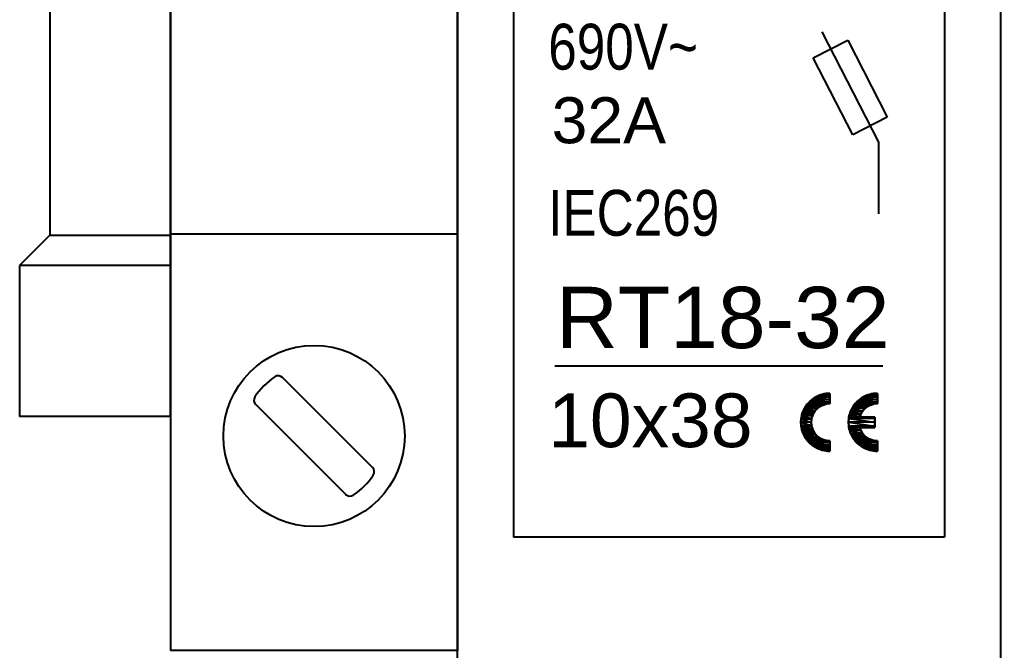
# Model space of a CAD drawing. Header units: millimetres. Extents: x 28713 to 59118, y -54378 to -19615.
# Drawn here: x 37230.35 to 37262.82, y -51739.88 to -51718.99 of the extents above; entities that cross this region are included whole.
import ezdxf

# ---------------------------------------------------------------- set-up
doc = ezdxf.new("R2010")
doc.units = ezdxf.units.MM
doc.header["$LTSCALE"] = 3
doc.layers.add('1', color=3, linetype='Continuous')
doc.layers.add('DUT', color=7, linetype='Continuous')
doc.styles.add('Arial', font='arial.ttf')

msp = doc.modelspace()

# ---------------------------------------------------------------- linework, layer by layer
for p, q in [((37244.845, -51756.582), (37244.845, -51677.1)), ((37262.817, -51677.1), (37262.817, -51756.582)), ((37246.693, -51704.742), (37246.693, -51736.129)), ((37260.97, -51704.742), (37260.97, -51736.129)), ((37256.901, -51719.392), (37258.778, -51723.045)), ((37256.624, -51720.254), (37257.764, -51719.669)), ((37257.764, -51719.669), (37259.072, -51722.216)), ((37257.932, -51722.801), (37256.624, -51720.254)), ((37259.072, -51722.216), (37257.932, -51722.801)), ((37258.778, -51723.045), (37258.778, -51725.418)), ((37248.063, -51730.45), (37258.927, -51730.45)), ((37256.747, -51731.464), (37256.692, -51731.493)), ((37256.803, -51731.438), (37256.747, -51731.464)), ((37256.861, -51731.416), (37256.803, -51731.438)), ((37256.921, -51731.398), (37256.861, -51731.416)), ((37256.982, -51731.384), (37256.921, -51731.398)), ((37257.044, -51731.373), (37256.982, -51731.384)), ((37257.107, -51731.367), (37257.044, -51731.373)), ((37257.171, -51731.365), (37257.107, -51731.367)), ((37257.171, -51731.365), (37257.171, -51731.365)), ((37258.32, -51731.464), (37258.266, -51731.493)), ((37258.377, -51731.438), (37258.32, -51731.464)), ((37258.435, -51731.416), (37258.377, -51731.438)), ((37258.495, -51731.398), (37258.435, -51731.416)), ((37258.555, -51731.384), (37258.495, -51731.398)), ((37258.618, -51731.373), (37258.555, -51731.384)), ((37258.681, -51731.367), (37258.618, -51731.373)), ((37258.744, -51731.365), (37258.681, -51731.367)), ((37258.744, -51731.365), (37258.744, -51731.365)), ((37256.376, -51731.789), (37256.342, -51731.844)), ((37256.413, -51731.738), (37256.376, -51731.789)), ((37256.453, -51731.689), (37256.413, -51731.738)), ((37256.496, -51731.644), (37256.453, -51731.689)), ((37256.541, -51731.601), (37256.496, -51731.644)), ((37256.589, -51731.562), (37256.541, -51731.601)), ((37256.64, -51731.526), (37256.589, -51731.562)), ((37256.692, -51731.493), (37256.64, -51731.526)), ((37256.829, -51731.809), (37256.796, -51731.832)), ((37256.863, -51731.788), (37256.829, -51731.809)), ((37256.898, -51731.769), (37256.863, -51731.788)), ((37256.934, -51731.752), (37256.898, -51731.769)), ((37256.972, -51731.738), (37256.934, -51731.752)), ((37257.01, -51731.727), (37256.972, -51731.738)), ((37257.049, -51731.717), (37257.01, -51731.727)), ((37257.089, -51731.711), (37257.049, -51731.717)), ((37257.13, -51731.707), (37257.089, -51731.711)), ((37257.171, -51731.705), (37257.13, -51731.707)), ((37257.171, -51731.705), (37257.171, -51731.705)), ((37257.949, -51731.789), (37257.916, -51731.844)), ((37257.986, -51731.738), (37257.949, -51731.789)), ((37258.026, -51731.689), (37257.986, -51731.738)), ((37258.069, -51731.644), (37258.026, -51731.689)), ((37258.115, -51731.601), (37258.069, -51731.644)), ((37258.163, -51731.562), (37258.115, -51731.601)), ((37258.213, -51731.526), (37258.163, -51731.562)), ((37258.266, -51731.493), (37258.213, -51731.526)), ((37258.413, -51731.801), (37258.373, -51731.829)), ((37258.456, -51731.777), (37258.413, -51731.801)), ((37258.5, -51731.755), (37258.456, -51731.777)), ((37258.546, -51731.738), (37258.5, -51731.755)), ((37258.594, -51731.724), (37258.546, -51731.738)), ((37258.643, -51731.714), (37258.594, -51731.724)), ((37258.693, -51731.707), (37258.643, -51731.714)), ((37258.744, -51731.705), (37258.693, -51731.707)), ((37258.744, -51731.705), (37258.744, -51731.705)), ((37256.232, -51732.137), (37256.222, -51732.198)), ((37256.246, -51732.076), (37256.232, -51732.137)), ((37256.264, -51732.016), (37256.246, -51732.076)), ((37256.286, -51731.957), (37256.264, -51732.016)), ((37256.312, -51731.9), (37256.286, -51731.957)), ((37256.342, -51731.844), (37256.312, -51731.9)), ((37256.342, -51731.844), (37256.342, -51731.844)), ((37256.586, -51732.125), (37256.575, -51732.164)), ((37256.601, -51732.087), (37256.586, -51732.125)), ((37256.617, -51732.05), (37256.601, -51732.087)), ((37256.637, -51732.014), (37256.617, -51732.05)), ((37256.659, -51731.979), (37256.637, -51732.014)), ((37256.637, -51732.014), (37256.637, -51732.014)), ((37256.682, -51731.946), (37256.659, -51731.979)), ((37256.708, -51731.914), (37256.682, -51731.946)), ((37256.736, -51731.885), (37256.708, -51731.914)), ((37256.765, -51731.857), (37256.736, -51731.885)), ((37256.796, -51731.832), (37256.765, -51731.857)), ((37257.805, -51732.137), (37257.795, -51732.198)), ((37257.819, -51732.076), (37257.805, -51732.137)), ((37257.837, -51732.016), (37257.819, -51732.076)), ((37257.859, -51731.957), (37257.837, -51732.016)), ((37257.886, -51731.9), (37257.859, -51731.957)), ((37257.916, -51731.844), (37257.886, -51731.9)), ((37257.916, -51731.844), (37257.916, -51731.844)), ((37258.168, -51732.103), (37258.152, -51732.152)), ((37258.188, -51732.057), (37258.168, -51732.103)), ((37258.211, -51732.012), (37258.188, -51732.057)), ((37258.238, -51731.971), (37258.211, -51732.012)), ((37258.267, -51731.931), (37258.238, -51731.971)), ((37258.3, -51731.894), (37258.267, -51731.931)), ((37258.335, -51731.86), (37258.3, -51731.894)), ((37258.373, -51731.829), (37258.335, -51731.86)), ((37256.216, -51732.26), (37256.214, -51732.322)), ((37256.214, -51732.322), (37256.216, -51732.384)), ((37256.222, -51732.198), (37256.216, -51732.26)), ((37256.216, -51732.384), (37256.222, -51732.446)), ((37256.222, -51732.446), (37256.232, -51732.507)), ((37256.556, -51732.282), (37256.554, -51732.322)), ((37256.554, -51732.322), (37256.556, -51732.362)), ((37256.559, -51732.242), (37256.556, -51732.282)), ((37256.556, -51732.362), (37256.559, -51732.401)), ((37256.566, -51732.203), (37256.559, -51732.242)), ((37256.559, -51732.401), (37256.566, -51732.441)), ((37256.575, -51732.164), (37256.566, -51732.203)), ((37256.566, -51732.441), (37256.575, -51732.48)), ((37257.789, -51732.26), (37257.788, -51732.322)), ((37257.788, -51732.322), (37257.789, -51732.384)), ((37257.795, -51732.198), (37257.789, -51732.26)), ((37257.789, -51732.384), (37257.795, -51732.446)), ((37257.795, -51732.446), (37257.805, -51732.507)), ((37258.152, -51732.152), (37258.659, -51732.152)), ((37258.659, -51732.152), (37258.659, -51732.492)), ((37256.232, -51732.507), (37256.246, -51732.568)), ((37256.246, -51732.568), (37256.264, -51732.627)), ((37256.264, -51732.627), (37256.286, -51732.686)), ((37256.286, -51732.686), (37256.312, -51732.744)), ((37256.312, -51732.744), (37256.342, -51732.8)), ((37256.575, -51732.48), (37256.586, -51732.519)), ((37256.586, -51732.519), (37256.601, -51732.557)), ((37256.601, -51732.557), (37256.617, -51732.594)), ((37256.617, -51732.594), (37256.637, -51732.63)), ((37256.637, -51732.63), (37256.637, -51732.63)), ((37256.637, -51732.63), (37256.659, -51732.665)), ((37256.659, -51732.665), (37256.682, -51732.698)), ((37256.682, -51732.698), (37256.708, -51732.729)), ((37256.708, -51732.729), (37256.736, -51732.759)), ((37256.736, -51732.759), (37256.765, -51732.786)), ((37256.765, -51732.786), (37256.796, -51732.812)), ((37257.805, -51732.507), (37257.819, -51732.568)), ((37257.819, -51732.568), (37257.837, -51732.627)), ((37257.837, -51732.627), (37257.859, -51732.686)), ((37257.859, -51732.686), (37257.886, -51732.744)), ((37257.886, -51732.744), (37257.916, -51732.8)), ((37258.152, -51732.492), (37258.659, -51732.492)), ((37258.152, -51732.492), (37258.152, -51732.492)), ((37258.152, -51732.492), (37258.168, -51732.541)), ((37258.168, -51732.541), (37258.188, -51732.587)), ((37258.188, -51732.587), (37258.211, -51732.631)), ((37258.211, -51732.631), (37258.238, -51732.673)), ((37258.238, -51732.673), (37258.267, -51732.713)), ((37258.267, -51732.713), (37258.3, -51732.749)), ((37258.3, -51732.749), (37258.335, -51732.783)), ((37258.335, -51732.783), (37258.373, -51732.814)), ((37256.342, -51732.8), (37256.342, -51732.8)), ((37256.342, -51732.8), (37256.376, -51732.855)), ((37256.376, -51732.855), (37256.413, -51732.906)), ((37256.413, -51732.906), (37256.453, -51732.954)), ((37256.453, -51732.954), (37256.496, -51733)), ((37256.496, -51733), (37256.541, -51733.042)), ((37256.541, -51733.042), (37256.589, -51733.082)), ((37256.589, -51733.082), (37256.64, -51733.118)), ((37256.796, -51732.812), (37256.829, -51732.835)), ((37256.829, -51732.835), (37256.863, -51732.856)), ((37256.863, -51732.856), (37256.898, -51732.875)), ((37256.898, -51732.875), (37256.934, -51732.891)), ((37256.934, -51732.891), (37256.972, -51732.905)), ((37256.972, -51732.905), (37257.01, -51732.917)), ((37257.01, -51732.917), (37257.049, -51732.926)), ((37257.049, -51732.926), (37257.089, -51732.933)), ((37257.089, -51732.933), (37257.13, -51732.937)), ((37257.13, -51732.937), (37257.171, -51732.939)), ((37257.916, -51732.8), (37257.916, -51732.8)), ((37257.916, -51732.8), (37257.949, -51732.855)), ((37257.949, -51732.855), (37257.986, -51732.906)), ((37257.986, -51732.906), (37258.026, -51732.954)), ((37258.026, -51732.954), (37258.069, -51733)), ((37258.069, -51733), (37258.115, -51733.042)), ((37258.115, -51733.042), (37258.163, -51733.082)), ((37258.163, -51733.082), (37258.213, -51733.118)), ((37258.373, -51732.814), (37258.413, -51732.842)), ((37258.413, -51732.842), (37258.456, -51732.867)), ((37258.456, -51732.867), (37258.5, -51732.888)), ((37258.5, -51732.888), (37258.546, -51732.906)), ((37258.546, -51732.906), (37258.594, -51732.92)), ((37258.594, -51732.92), (37258.643, -51732.93)), ((37258.643, -51732.93), (37258.693, -51732.936)), ((37258.693, -51732.936), (37258.744, -51732.939)), ((37256.64, -51733.118), (37256.692, -51733.151)), ((37256.692, -51733.151), (37256.747, -51733.18)), ((37256.747, -51733.18), (37256.803, -51733.205)), ((37256.803, -51733.205), (37256.861, -51733.227)), ((37256.861, -51733.227), (37256.921, -51733.246)), ((37256.921, -51733.246), (37256.982, -51733.26)), ((37256.982, -51733.26), (37257.044, -51733.27)), ((37257.044, -51733.27), (37257.107, -51733.277)), ((37257.107, -51733.277), (37257.171, -51733.279)), ((37258.213, -51733.118), (37258.266, -51733.151)), ((37258.266, -51733.151), (37258.32, -51733.18)), ((37258.32, -51733.18), (37258.377, -51733.205)), ((37258.377, -51733.205), (37258.435, -51733.227)), ((37258.435, -51733.227), (37258.495, -51733.246)), ((37258.495, -51733.246), (37258.555, -51733.26)), ((37258.555, -51733.26), (37258.618, -51733.27)), ((37258.618, -51733.27), (37258.681, -51733.277)), ((37258.681, -51733.277), (37258.744, -51733.279)), ((37260.97, -51736.129), (37246.693, -51736.129))]:
    msp.add_line(p, q)
at = {"color": 251}
for p, q in [((37256.693, -51731.493), (37256.805, -51731.438)), ((37256.805, -51731.438), (37256.693, -51731.493)), ((37256.805, -51731.438), (37256.923, -51731.398)), ((37256.923, -51731.398), (37256.805, -51731.438)), ((37257.171, -51731.438), (37256.805, -51731.438)), ((37256.805, -51731.438), (37257.171, -51731.493)), ((37256.805, -51731.438), (37257.171, -51731.493)), ((37257.171, -51731.438), (37256.805, -51731.438)), ((37256.923, -51731.398), (37257.046, -51731.373)), ((37257.046, -51731.373), (37256.923, -51731.398)), ((37257.171, -51731.398), (37256.923, -51731.398)), ((37256.923, -51731.398), (37257.171, -51731.438)), ((37256.923, -51731.398), (37257.171, -51731.438)), ((37257.171, -51731.398), (37256.923, -51731.398)), ((37257.046, -51731.373), (37257.171, -51731.365)), ((37257.171, -51731.365), (37257.046, -51731.373)), ((37257.171, -51731.373), (37257.046, -51731.373)), ((37257.046, -51731.373), (37257.171, -51731.398)), ((37257.046, -51731.373), (37257.171, -51731.398)), ((37257.171, -51731.373), (37257.046, -51731.373)), ((37257.171, -51731.365), (37257.171, -51731.373)), ((37257.171, -51731.373), (37257.171, -51731.365)), ((37257.171, -51731.398), (37257.171, -51731.373)), ((37257.171, -51731.373), (37257.171, -51731.398)), ((37257.171, -51731.438), (37257.171, -51731.398)), ((37257.171, -51731.398), (37257.171, -51731.438)), ((37257.171, -51731.493), (37257.171, -51731.438)), ((37257.171, -51731.438), (37257.171, -51731.493)), ((37258.266, -51731.493), (37258.378, -51731.438)), ((37258.378, -51731.438), (37258.266, -51731.493)), ((37258.378, -51731.438), (37258.497, -51731.398)), ((37258.497, -51731.398), (37258.378, -51731.438)), ((37258.744, -51731.438), (37258.378, -51731.438)), ((37258.378, -51731.438), (37258.744, -51731.493)), ((37258.378, -51731.438), (37258.744, -51731.493)), ((37258.744, -51731.438), (37258.378, -51731.438)), ((37258.497, -51731.398), (37258.62, -51731.373)), ((37258.62, -51731.373), (37258.497, -51731.398)), ((37258.744, -51731.398), (37258.497, -51731.398)), ((37258.497, -51731.398), (37258.744, -51731.438)), ((37258.497, -51731.398), (37258.744, -51731.438)), ((37258.744, -51731.398), (37258.497, -51731.398)), ((37258.62, -51731.373), (37258.744, -51731.365)), ((37258.744, -51731.365), (37258.62, -51731.373)), ((37258.744, -51731.373), (37258.62, -51731.373)), ((37258.62, -51731.373), (37258.744, -51731.398)), ((37258.62, -51731.373), (37258.744, -51731.398)), ((37258.744, -51731.373), (37258.62, -51731.373)), ((37258.744, -51731.365), (37258.744, -51731.373)), ((37258.744, -51731.373), (37258.744, -51731.365)), ((37258.744, -51731.398), (37258.744, -51731.373)), ((37258.744, -51731.373), (37258.744, -51731.398)), ((37258.744, -51731.438), (37258.744, -51731.398)), ((37258.744, -51731.398), (37258.744, -51731.438)), ((37258.744, -51731.493), (37258.744, -51731.438)), ((37258.744, -51731.438), (37258.744, -51731.493)), ((37256.342, -51731.844), (37256.38, -51731.788)), ((37256.38, -51731.788), (37256.342, -51731.844)), ((37256.38, -51731.788), (37256.41, -51731.743)), ((37256.41, -51731.743), (37256.38, -51731.788)), ((37256.863, -51731.788), (37256.38, -51731.788)), ((37256.38, -51731.788), (37256.783, -51731.844)), ((37256.38, -51731.788), (37256.783, -51731.844)), ((37256.863, -51731.788), (37256.38, -51731.788)), ((37256.41, -51731.743), (37256.412, -51731.74)), ((37256.412, -51731.74), (37256.41, -51731.743)), ((37256.96, -51731.743), (37256.41, -51731.743)), ((37256.41, -51731.743), (37256.863, -51731.788)), ((37256.41, -51731.743), (37256.863, -51731.788)), ((37256.96, -51731.743), (37256.41, -51731.743)), ((37256.412, -51731.74), (37256.434, -51731.715)), ((37256.434, -51731.715), (37256.412, -51731.74)), ((37256.971, -51731.74), (37256.412, -51731.74)), ((37256.412, -51731.74), (37256.96, -51731.743)), ((37256.412, -51731.74), (37256.96, -51731.743)), ((37256.971, -51731.74), (37256.412, -51731.74)), ((37256.434, -51731.715), (37256.442, -51731.705)), ((37256.442, -51731.705), (37256.434, -51731.715)), ((37257.064, -51731.715), (37256.434, -51731.715)), ((37256.434, -51731.715), (37256.971, -51731.74)), ((37256.434, -51731.715), (37256.971, -51731.74)), ((37257.064, -51731.715), (37256.434, -51731.715)), ((37256.442, -51731.705), (37256.494, -51731.645)), ((37256.494, -51731.645), (37256.442, -51731.705)), ((37257.171, -51731.705), (37256.442, -51731.705)), ((37256.442, -51731.705), (37257.064, -51731.715)), ((37256.442, -51731.705), (37257.064, -51731.715)), ((37257.171, -51731.705), (37256.442, -51731.705)), ((37256.494, -51731.645), (37256.589, -51731.563)), ((37256.589, -51731.563), (37256.494, -51731.645)), ((37257.171, -51731.645), (37256.494, -51731.645)), ((37256.494, -51731.645), (37257.171, -51731.705)), ((37256.494, -51731.645), (37257.171, -51731.705)), ((37257.171, -51731.645), (37256.494, -51731.645)), ((37256.589, -51731.563), (37256.693, -51731.493)), ((37256.693, -51731.493), (37256.589, -51731.563)), ((37257.171, -51731.563), (37256.589, -51731.563)), ((37256.589, -51731.563), (37257.171, -51731.645)), ((37256.589, -51731.563), (37257.171, -51731.645)), ((37257.171, -51731.563), (37256.589, -51731.563)), ((37257.171, -51731.493), (37256.693, -51731.493)), ((37256.693, -51731.493), (37257.171, -51731.563)), ((37256.693, -51731.493), (37257.171, -51731.563)), ((37257.171, -51731.493), (37256.693, -51731.493)), ((37256.783, -51731.844), (37256.863, -51731.788)), ((37256.863, -51731.788), (37256.783, -51731.844)), ((37256.863, -51731.788), (37256.96, -51731.743)), ((37256.96, -51731.743), (37256.863, -51731.788)), ((37256.96, -51731.743), (37256.971, -51731.74)), ((37256.971, -51731.74), (37256.96, -51731.743)), ((37256.971, -51731.74), (37257.064, -51731.715)), ((37257.064, -51731.715), (37256.971, -51731.74)), ((37257.064, -51731.715), (37257.171, -51731.705)), ((37257.171, -51731.705), (37257.064, -51731.715)), ((37257.171, -51731.563), (37257.171, -51731.493)), ((37257.171, -51731.493), (37257.171, -51731.563)), ((37257.171, -51731.645), (37257.171, -51731.563)), ((37257.171, -51731.563), (37257.171, -51731.645)), ((37257.171, -51731.705), (37257.171, -51731.645)), ((37257.171, -51731.645), (37257.171, -51731.705)), ((37257.916, -51731.844), (37257.947, -51731.797)), ((37257.947, -51731.797), (37257.916, -51731.844)), ((37257.947, -51731.797), (37257.98, -51731.747)), ((37257.98, -51731.747), (37257.947, -51731.797)), ((37258.42, -51731.797), (37257.947, -51731.797)), ((37257.947, -51731.797), (37258.359, -51731.844)), ((37257.947, -51731.797), (37258.359, -51731.844)), ((37258.42, -51731.797), (37257.947, -51731.797)), ((37257.98, -51731.747), (37257.985, -51731.74)), ((37257.985, -51731.74), (37257.98, -51731.747)), ((37258.522, -51731.747), (37257.98, -51731.747)), ((37257.98, -51731.747), (37258.42, -51731.797)), ((37257.98, -51731.747), (37258.42, -51731.797)), ((37258.522, -51731.747), (37257.98, -51731.747)), ((37257.985, -51731.74), (37258.006, -51731.716)), ((37258.006, -51731.716), (37257.985, -51731.74)), ((37258.548, -51731.74), (37257.985, -51731.74)), ((37257.985, -51731.74), (37258.522, -51731.747)), ((37257.985, -51731.74), (37258.522, -51731.747)), ((37258.548, -51731.74), (37257.985, -51731.74)), ((37258.006, -51731.716), (37258.015, -51731.705)), ((37258.015, -51731.705), (37258.006, -51731.716)), ((37258.631, -51731.716), (37258.006, -51731.716)), ((37258.006, -51731.716), (37258.548, -51731.74)), ((37258.006, -51731.716), (37258.548, -51731.74)), ((37258.631, -51731.716), (37258.006, -51731.716)), ((37258.015, -51731.705), (37258.068, -51731.645)), ((37258.068, -51731.645), (37258.015, -51731.705)), ((37258.744, -51731.705), (37258.015, -51731.705)), ((37258.015, -51731.705), (37258.631, -51731.716)), ((37258.015, -51731.705), (37258.631, -51731.716)), ((37258.744, -51731.705), (37258.015, -51731.705)), ((37258.068, -51731.645), (37258.162, -51731.563)), ((37258.162, -51731.563), (37258.068, -51731.645)), ((37258.744, -51731.645), (37258.068, -51731.645)), ((37258.068, -51731.645), (37258.744, -51731.705)), ((37258.068, -51731.645), (37258.744, -51731.705)), ((37258.744, -51731.645), (37258.068, -51731.645)), ((37258.162, -51731.563), (37258.266, -51731.493)), ((37258.266, -51731.493), (37258.162, -51731.563)), ((37258.744, -51731.563), (37258.162, -51731.563)), ((37258.162, -51731.563), (37258.744, -51731.645)), ((37258.162, -51731.563), (37258.744, -51731.645)), ((37258.744, -51731.563), (37258.162, -51731.563)), ((37258.744, -51731.493), (37258.266, -51731.493)), ((37258.266, -51731.493), (37258.744, -51731.563)), ((37258.266, -51731.493), (37258.744, -51731.563)), ((37258.744, -51731.493), (37258.266, -51731.493)), ((37258.359, -51731.844), (37258.42, -51731.797)), ((37258.42, -51731.797), (37258.359, -51731.844)), ((37258.42, -51731.797), (37258.522, -51731.747)), ((37258.522, -51731.747), (37258.42, -51731.797)), ((37258.522, -51731.747), (37258.548, -51731.74)), ((37258.548, -51731.74), (37258.522, -51731.747)), ((37258.548, -51731.74), (37258.631, -51731.716)), ((37258.631, -51731.716), (37258.548, -51731.74)), ((37258.631, -51731.716), (37258.744, -51731.705)), ((37258.744, -51731.705), (37258.631, -51731.716)), ((37258.744, -51731.563), (37258.744, -51731.493)), ((37258.744, -51731.493), (37258.744, -51731.563)), ((37258.744, -51731.645), (37258.744, -51731.563)), ((37258.744, -51731.563), (37258.744, -51731.645)), ((37258.744, -51731.705), (37258.744, -51731.645)), ((37258.744, -51731.645), (37258.744, -51731.705)), ((37256.222, -51732.197), (37256.239, -51732.111)), ((37256.239, -51732.111), (37256.222, -51732.197)), ((37256.239, -51732.111), (37256.247, -51732.074)), ((37256.247, -51732.074), (37256.239, -51732.111)), ((37256.592, -51732.111), (37256.239, -51732.111)), ((37256.239, -51732.111), (37256.568, -51732.197)), ((37256.239, -51732.111), (37256.568, -51732.197)), ((37256.592, -51732.111), (37256.239, -51732.111)), ((37256.247, -51732.074), (37256.267, -51732.014)), ((37256.267, -51732.014), (37256.247, -51732.074)), ((37256.609, -51732.074), (37256.247, -51732.074)), ((37256.247, -51732.074), (37256.592, -51732.111)), ((37256.247, -51732.074), (37256.592, -51732.111)), ((37256.609, -51732.074), (37256.247, -51732.074)), ((37256.267, -51732.014), (37256.287, -51731.956)), ((37256.287, -51731.956), (37256.267, -51732.014)), ((37256.637, -51732.014), (37256.267, -51732.014)), ((37256.267, -51732.014), (37256.609, -51732.074)), ((37256.267, -51732.014), (37256.609, -51732.074)), ((37256.637, -51732.014), (37256.267, -51732.014)), ((37256.287, -51731.956), (37256.302, -51731.926)), ((37256.302, -51731.926), (37256.287, -51731.956)), ((37256.677, -51731.956), (37256.287, -51731.956)), ((37256.287, -51731.956), (37256.637, -51732.014)), ((37256.287, -51731.956), (37256.637, -51732.014)), ((37256.677, -51731.956), (37256.287, -51731.956)), ((37256.302, -51731.926), (37256.339, -51731.85)), ((37256.339, -51731.85), (37256.302, -51731.926)), ((37256.699, -51731.926), (37256.302, -51731.926)), ((37256.302, -51731.926), (37256.677, -51731.956)), ((37256.302, -51731.926), (37256.677, -51731.956)), ((37256.699, -51731.926), (37256.302, -51731.926)), ((37256.339, -51731.85), (37256.342, -51731.844)), ((37256.342, -51731.844), (37256.339, -51731.85)), ((37256.775, -51731.85), (37256.339, -51731.85)), ((37256.339, -51731.85), (37256.699, -51731.926)), ((37256.339, -51731.85), (37256.699, -51731.926)), ((37256.775, -51731.85), (37256.339, -51731.85)), ((37256.783, -51731.844), (37256.342, -51731.844)), ((37256.342, -51731.844), (37256.775, -51731.85)), ((37256.342, -51731.844), (37256.775, -51731.85)), ((37256.783, -51731.844), (37256.342, -51731.844)), ((37256.568, -51732.197), (37256.592, -51732.111)), ((37256.592, -51732.111), (37256.568, -51732.197)), ((37256.592, -51732.111), (37256.609, -51732.074)), ((37256.609, -51732.074), (37256.592, -51732.111)), ((37256.609, -51732.074), (37256.637, -51732.014)), ((37256.637, -51732.014), (37256.609, -51732.074)), ((37256.637, -51732.014), (37256.677, -51731.956)), ((37256.677, -51731.956), (37256.637, -51732.014)), ((37256.677, -51731.956), (37256.699, -51731.926)), ((37256.699, -51731.926), (37256.677, -51731.956)), ((37256.699, -51731.926), (37256.775, -51731.85)), ((37256.775, -51731.85), (37256.699, -51731.926)), ((37256.775, -51731.85), (37256.783, -51731.844)), ((37256.783, -51731.844), (37256.775, -51731.85)), ((37257.805, -51732.152), (37257.82, -51732.074)), ((37257.82, -51732.074), (37257.805, -51732.152)), ((37257.82, -51732.074), (37257.83, -51732.046)), ((37257.83, -51732.046), (37257.82, -51732.074)), ((37258.182, -51732.074), (37257.82, -51732.074)), ((37257.82, -51732.074), (37258.152, -51732.152)), ((37257.82, -51732.074), (37258.152, -51732.152)), ((37258.182, -51732.074), (37257.82, -51732.074)), ((37257.83, -51732.046), (37257.86, -51731.956)), ((37257.86, -51731.956), (37257.83, -51732.046)), ((37258.193, -51732.046), (37257.83, -51732.046)), ((37257.83, -51732.046), (37258.182, -51732.074)), ((37257.83, -51732.046), (37258.182, -51732.074)), ((37258.193, -51732.046), (37257.83, -51732.046)), ((37257.86, -51731.956), (37257.864, -51731.95)), ((37257.864, -51731.95), (37257.86, -51731.956)), ((37258.249, -51731.956), (37257.86, -51731.956)), ((37257.86, -51731.956), (37258.193, -51732.046)), ((37257.86, -51731.956), (37258.193, -51732.046)), ((37258.249, -51731.956), (37257.86, -51731.956)), ((37257.864, -51731.95), (37257.905, -51731.866)), ((37257.905, -51731.866), (37257.864, -51731.95)), ((37258.253, -51731.95), (37257.864, -51731.95)), ((37257.864, -51731.95), (37258.249, -51731.956)), ((37257.864, -51731.95), (37258.249, -51731.956)), ((37258.253, -51731.95), (37257.864, -51731.95)), ((37257.905, -51731.866), (37257.916, -51731.844)), ((37257.916, -51731.844), (37257.905, -51731.866)), ((37258.33, -51731.866), (37257.905, -51731.866)), ((37257.905, -51731.866), (37258.253, -51731.95)), ((37257.905, -51731.866), (37258.253, -51731.95)), ((37258.33, -51731.866), (37257.905, -51731.866)), ((37258.359, -51731.844), (37257.916, -51731.844)), ((37257.916, -51731.844), (37258.33, -51731.866)), ((37257.916, -51731.844), (37258.33, -51731.866)), ((37258.359, -51731.844), (37257.916, -51731.844)), ((37258.152, -51732.152), (37258.182, -51732.074)), ((37258.182, -51732.074), (37258.152, -51732.152)), ((37258.182, -51732.074), (37258.193, -51732.046)), ((37258.193, -51732.046), (37258.182, -51732.074)), ((37258.193, -51732.046), (37258.249, -51731.956)), ((37258.249, -51731.956), (37258.193, -51732.046)), ((37258.249, -51731.956), (37258.253, -51731.95)), ((37258.253, -51731.95), (37258.249, -51731.956)), ((37258.253, -51731.95), (37258.33, -51731.866)), ((37258.33, -51731.866), (37258.253, -51731.95)), ((37258.33, -51731.866), (37258.359, -51731.844)), ((37258.359, -51731.844), (37258.33, -51731.866)), ((37256.214, -51732.322), (37256.221, -51732.215)), ((37256.221, -51732.215), (37256.214, -51732.322)), ((37256.554, -51732.322), (37256.214, -51732.322)), ((37256.214, -51732.322), (37256.564, -51732.429)), ((37256.221, -51732.429), (37256.214, -51732.322)), ((37256.214, -51732.322), (37256.564, -51732.429)), ((37256.554, -51732.322), (37256.214, -51732.322)), ((37256.214, -51732.322), (37256.221, -51732.429)), ((37256.221, -51732.215), (37256.222, -51732.197)), ((37256.222, -51732.197), (37256.221, -51732.215)), ((37256.564, -51732.215), (37256.221, -51732.215)), ((37256.221, -51732.215), (37256.554, -51732.322)), ((37256.221, -51732.215), (37256.554, -51732.322)), ((37256.564, -51732.215), (37256.221, -51732.215)), ((37256.564, -51732.429), (37256.221, -51732.429)), ((37256.221, -51732.429), (37256.568, -51732.447)), ((37256.222, -51732.447), (37256.221, -51732.429)), ((37256.221, -51732.429), (37256.568, -51732.447)), ((37256.564, -51732.429), (37256.221, -51732.429)), ((37256.221, -51732.429), (37256.222, -51732.447)), ((37256.568, -51732.197), (37256.222, -51732.197)), ((37256.222, -51732.197), (37256.564, -51732.215)), ((37256.222, -51732.197), (37256.564, -51732.215)), ((37256.568, -51732.197), (37256.222, -51732.197)), ((37256.568, -51732.447), (37256.222, -51732.447)), ((37256.222, -51732.447), (37256.592, -51732.533)), ((37256.239, -51732.533), (37256.222, -51732.447)), ((37256.222, -51732.447), (37256.592, -51732.533)), ((37256.568, -51732.447), (37256.222, -51732.447)), ((37256.222, -51732.447), (37256.239, -51732.533)), ((37256.554, -51732.322), (37256.564, -51732.215)), ((37256.564, -51732.215), (37256.554, -51732.322)), ((37256.564, -51732.429), (37256.554, -51732.322)), ((37256.554, -51732.322), (37256.564, -51732.429)), ((37256.564, -51732.215), (37256.568, -51732.197)), ((37256.568, -51732.197), (37256.564, -51732.215)), ((37256.568, -51732.447), (37256.564, -51732.429)), ((37256.564, -51732.429), (37256.568, -51732.447)), ((37256.592, -51732.533), (37256.568, -51732.447)), ((37256.568, -51732.447), (37256.592, -51732.533)), ((37257.788, -51732.322), (37257.796, -51732.197)), ((37257.796, -51732.197), (37257.788, -51732.322)), ((37258.659, -51732.322), (37257.788, -51732.322)), ((37257.788, -51732.322), (37258.659, -51732.447)), ((37257.796, -51732.447), (37257.788, -51732.322)), ((37257.788, -51732.322), (37258.659, -51732.447)), ((37258.659, -51732.322), (37257.788, -51732.322)), ((37257.788, -51732.322), (37257.796, -51732.447)), ((37257.796, -51732.197), (37257.805, -51732.152)), ((37257.805, -51732.152), (37257.796, -51732.197)), ((37258.659, -51732.197), (37257.796, -51732.197)), ((37257.796, -51732.197), (37258.659, -51732.322)), ((37257.796, -51732.197), (37258.659, -51732.322)), ((37258.659, -51732.197), (37257.796, -51732.197)), ((37258.659, -51732.447), (37257.796, -51732.447)), ((37257.796, -51732.447), (37258.659, -51732.492)), ((37257.805, -51732.492), (37257.796, -51732.447)), ((37257.796, -51732.447), (37258.659, -51732.492)), ((37258.659, -51732.447), (37257.796, -51732.447)), ((37257.796, -51732.447), (37257.805, -51732.492)), ((37258.152, -51732.152), (37257.805, -51732.152)), ((37257.805, -51732.152), (37258.659, -51732.197)), ((37257.805, -51732.152), (37258.659, -51732.197)), ((37258.659, -51732.152), (37257.805, -51732.152)), ((37258.152, -51732.152), (37258.659, -51732.152)), ((37258.152, -51732.152), (37258.152, -51732.152)), ((37258.152, -51732.152), (37258.659, -51732.152)), ((37258.659, -51732.197), (37258.659, -51732.152)), ((37258.659, -51732.152), (37258.659, -51732.197)), ((37258.659, -51732.322), (37258.659, -51732.197)), ((37258.659, -51732.197), (37258.659, -51732.322)), ((37258.659, -51732.447), (37258.659, -51732.322)), ((37258.659, -51732.322), (37258.659, -51732.447)), ((37258.659, -51732.492), (37258.659, -51732.447)), ((37258.659, -51732.447), (37258.659, -51732.492)), ((37256.592, -51732.533), (37256.239, -51732.533)), ((37256.239, -51732.533), (37256.609, -51732.57)), ((37256.247, -51732.57), (37256.239, -51732.533)), ((37256.239, -51732.533), (37256.609, -51732.57)), ((37256.592, -51732.533), (37256.239, -51732.533)), ((37256.239, -51732.533), (37256.247, -51732.57)), ((37256.609, -51732.57), (37256.247, -51732.57)), ((37256.247, -51732.57), (37256.637, -51732.63)), ((37256.267, -51732.63), (37256.247, -51732.57)), ((37256.247, -51732.57), (37256.637, -51732.63)), ((37256.609, -51732.57), (37256.247, -51732.57)), ((37256.247, -51732.57), (37256.267, -51732.63)), ((37256.637, -51732.63), (37256.267, -51732.63)), ((37256.267, -51732.63), (37256.677, -51732.688)), ((37256.287, -51732.688), (37256.267, -51732.63)), ((37256.267, -51732.63), (37256.677, -51732.688)), ((37256.637, -51732.63), (37256.267, -51732.63)), ((37256.267, -51732.63), (37256.287, -51732.688)), ((37256.677, -51732.688), (37256.287, -51732.688)), ((37256.287, -51732.688), (37256.699, -51732.718)), ((37256.302, -51732.718), (37256.287, -51732.688)), ((37256.287, -51732.688), (37256.699, -51732.718)), ((37256.677, -51732.688), (37256.287, -51732.688)), ((37256.287, -51732.688), (37256.302, -51732.718)), ((37256.699, -51732.718), (37256.302, -51732.718)), ((37256.302, -51732.718), (37256.775, -51732.794)), ((37256.339, -51732.794), (37256.302, -51732.718)), ((37256.302, -51732.718), (37256.775, -51732.794)), ((37256.699, -51732.718), (37256.302, -51732.718)), ((37256.302, -51732.718), (37256.339, -51732.794)), ((37256.609, -51732.57), (37256.592, -51732.533)), ((37256.592, -51732.533), (37256.609, -51732.57)), ((37256.637, -51732.63), (37256.609, -51732.57)), ((37256.609, -51732.57), (37256.637, -51732.63)), ((37256.677, -51732.688), (37256.637, -51732.63)), ((37256.637, -51732.63), (37256.677, -51732.688)), ((37256.699, -51732.718), (37256.677, -51732.688)), ((37256.677, -51732.688), (37256.699, -51732.718)), ((37256.775, -51732.794), (37256.699, -51732.718)), ((37256.699, -51732.718), (37256.775, -51732.794)), ((37258.659, -51732.492), (37257.805, -51732.492)), ((37257.805, -51732.492), (37258.182, -51732.57)), ((37257.82, -51732.57), (37257.805, -51732.492)), ((37257.805, -51732.492), (37258.182, -51732.57)), ((37258.152, -51732.492), (37257.805, -51732.492)), ((37257.805, -51732.492), (37257.82, -51732.57)), ((37258.182, -51732.57), (37257.82, -51732.57)), ((37257.82, -51732.57), (37258.193, -51732.598)), ((37257.83, -51732.598), (37257.82, -51732.57)), ((37257.82, -51732.57), (37258.193, -51732.598)), ((37258.182, -51732.57), (37257.82, -51732.57)), ((37257.82, -51732.57), (37257.83, -51732.598)), ((37258.193, -51732.598), (37257.83, -51732.598)), ((37257.83, -51732.598), (37258.249, -51732.688)), ((37257.86, -51732.688), (37257.83, -51732.598)), ((37257.83, -51732.598), (37258.249, -51732.688)), ((37258.193, -51732.598), (37257.83, -51732.598)), ((37257.83, -51732.598), (37257.86, -51732.688)), ((37258.249, -51732.688), (37257.86, -51732.688)), ((37257.86, -51732.688), (37258.253, -51732.694)), ((37257.864, -51732.694), (37257.86, -51732.688)), ((37257.86, -51732.688), (37258.253, -51732.694)), ((37258.249, -51732.688), (37257.86, -51732.688)), ((37257.86, -51732.688), (37257.864, -51732.694)), ((37258.253, -51732.694), (37257.864, -51732.694)), ((37257.864, -51732.694), (37258.33, -51732.778)), ((37257.905, -51732.778), (37257.864, -51732.694)), ((37257.864, -51732.694), (37258.33, -51732.778)), ((37258.253, -51732.694), (37257.864, -51732.694)), ((37257.864, -51732.694), (37257.905, -51732.778)), ((37258.33, -51732.778), (37257.905, -51732.778)), ((37257.905, -51732.778), (37258.359, -51732.8)), ((37257.916, -51732.8), (37257.905, -51732.778)), ((37257.905, -51732.778), (37258.359, -51732.8)), ((37258.33, -51732.778), (37257.905, -51732.778)), ((37257.905, -51732.778), (37257.916, -51732.8)), ((37258.152, -51732.492), (37258.659, -51732.492)), ((37258.152, -51732.492), (37258.152, -51732.492)), ((37258.182, -51732.57), (37258.152, -51732.492)), ((37258.152, -51732.492), (37258.659, -51732.492)), ((37258.152, -51732.492), (37258.182, -51732.57)), ((37258.193, -51732.598), (37258.182, -51732.57)), ((37258.182, -51732.57), (37258.193, -51732.598)), ((37258.249, -51732.688), (37258.193, -51732.598)), ((37258.193, -51732.598), (37258.249, -51732.688)), ((37258.253, -51732.694), (37258.249, -51732.688)), ((37258.249, -51732.688), (37258.253, -51732.694)), ((37258.33, -51732.778), (37258.253, -51732.694)), ((37258.253, -51732.694), (37258.33, -51732.778)), ((37258.359, -51732.8), (37258.33, -51732.778)), ((37258.33, -51732.778), (37258.359, -51732.8)), ((37256.775, -51732.794), (37256.339, -51732.794)), ((37256.339, -51732.794), (37256.783, -51732.8)), ((37256.342, -51732.8), (37256.339, -51732.794)), ((37256.339, -51732.794), (37256.783, -51732.8)), ((37256.775, -51732.794), (37256.339, -51732.794)), ((37256.339, -51732.794), (37256.342, -51732.8)), ((37256.783, -51732.8), (37256.342, -51732.8)), ((37256.342, -51732.8), (37256.863, -51732.856)), ((37256.38, -51732.856), (37256.342, -51732.8)), ((37256.342, -51732.8), (37256.863, -51732.856)), ((37256.783, -51732.8), (37256.342, -51732.8)), ((37256.342, -51732.8), (37256.38, -51732.856)), ((37256.863, -51732.856), (37256.38, -51732.856)), ((37256.38, -51732.856), (37256.96, -51732.901)), ((37256.41, -51732.901), (37256.38, -51732.856)), ((37256.38, -51732.856), (37256.96, -51732.901)), ((37256.863, -51732.856), (37256.38, -51732.856)), ((37256.38, -51732.856), (37256.41, -51732.901)), ((37256.96, -51732.901), (37256.41, -51732.901)), ((37256.41, -51732.901), (37256.971, -51732.904)), ((37256.412, -51732.904), (37256.41, -51732.901)), ((37256.41, -51732.901), (37256.971, -51732.904)), ((37256.96, -51732.901), (37256.41, -51732.901)), ((37256.41, -51732.901), (37256.412, -51732.904)), ((37256.971, -51732.904), (37256.412, -51732.904)), ((37256.412, -51732.904), (37257.064, -51732.929)), ((37256.434, -51732.929), (37256.412, -51732.904)), ((37256.412, -51732.904), (37257.064, -51732.929)), ((37256.971, -51732.904), (37256.412, -51732.904)), ((37256.412, -51732.904), (37256.434, -51732.929)), ((37257.064, -51732.929), (37256.434, -51732.929)), ((37256.434, -51732.929), (37257.171, -51732.939)), ((37256.442, -51732.939), (37256.434, -51732.929)), ((37256.434, -51732.929), (37257.171, -51732.939)), ((37257.064, -51732.929), (37256.434, -51732.929)), ((37256.434, -51732.929), (37256.442, -51732.939)), ((37257.171, -51732.939), (37256.442, -51732.939)), ((37256.442, -51732.939), (37257.171, -51732.999)), ((37256.494, -51732.999), (37256.442, -51732.939)), ((37256.442, -51732.939), (37257.171, -51732.999)), ((37257.171, -51732.939), (37256.442, -51732.939)), ((37256.442, -51732.939), (37256.494, -51732.999)), ((37257.171, -51732.999), (37256.494, -51732.999)), ((37256.494, -51732.999), (37257.171, -51733.081)), ((37256.589, -51733.081), (37256.494, -51732.999)), ((37256.494, -51732.999), (37257.171, -51733.081)), ((37257.171, -51732.999), (37256.494, -51732.999)), ((37256.494, -51732.999), (37256.589, -51733.081)), ((37257.171, -51733.081), (37256.589, -51733.081)), ((37256.589, -51733.081), (37257.171, -51733.151)), ((37256.693, -51733.151), (37256.589, -51733.081)), ((37256.589, -51733.081), (37257.171, -51733.151)), ((37257.171, -51733.081), (37256.589, -51733.081)), ((37256.589, -51733.081), (37256.693, -51733.151)), ((37256.783, -51732.8), (37256.775, -51732.794)), ((37256.775, -51732.794), (37256.783, -51732.8)), ((37256.863, -51732.856), (37256.783, -51732.8)), ((37256.783, -51732.8), (37256.863, -51732.856)), ((37256.96, -51732.901), (37256.863, -51732.856)), ((37256.863, -51732.856), (37256.96, -51732.901)), ((37256.971, -51732.904), (37256.96, -51732.901)), ((37256.96, -51732.901), (37256.971, -51732.904)), ((37257.064, -51732.929), (37256.971, -51732.904)), ((37256.971, -51732.904), (37257.064, -51732.929)), ((37257.171, -51732.939), (37257.064, -51732.929)), ((37257.064, -51732.929), (37257.171, -51732.939)), ((37257.171, -51732.999), (37257.171, -51732.939)), ((37257.171, -51732.939), (37257.171, -51732.999)), ((37257.171, -51733.081), (37257.171, -51732.999)), ((37257.171, -51732.999), (37257.171, -51733.081)), ((37257.171, -51733.151), (37257.171, -51733.081)), ((37257.171, -51733.081), (37257.171, -51733.151)), ((37258.359, -51732.8), (37257.916, -51732.8)), ((37257.916, -51732.8), (37258.42, -51732.847)), ((37257.947, -51732.847), (37257.916, -51732.8)), ((37257.916, -51732.8), (37258.42, -51732.847)), ((37258.359, -51732.8), (37257.916, -51732.8)), ((37257.916, -51732.8), (37257.947, -51732.847)), ((37258.42, -51732.847), (37257.947, -51732.847)), ((37257.947, -51732.847), (37258.522, -51732.897)), ((37257.98, -51732.897), (37257.947, -51732.847)), ((37257.947, -51732.847), (37258.522, -51732.897)), ((37258.42, -51732.847), (37257.947, -51732.847)), ((37257.947, -51732.847), (37257.98, -51732.897)), ((37258.522, -51732.897), (37257.98, -51732.897)), ((37257.98, -51732.897), (37258.548, -51732.904)), ((37257.985, -51732.904), (37257.98, -51732.897)), ((37257.98, -51732.897), (37258.548, -51732.904)), ((37258.522, -51732.897), (37257.98, -51732.897)), ((37257.98, -51732.897), (37257.985, -51732.904)), ((37258.548, -51732.904), (37257.985, -51732.904)), ((37257.985, -51732.904), (37258.631, -51732.928)), ((37258.006, -51732.928), (37257.985, -51732.904)), ((37257.985, -51732.904), (37258.631, -51732.928)), ((37258.548, -51732.904), (37257.985, -51732.904)), ((37257.985, -51732.904), (37258.006, -51732.928)), ((37258.631, -51732.928), (37258.006, -51732.928)), ((37258.006, -51732.928), (37258.744, -51732.939)), ((37258.015, -51732.939), (37258.006, -51732.928)), ((37258.006, -51732.928), (37258.744, -51732.939)), ((37258.631, -51732.928), (37258.006, -51732.928)), ((37258.006, -51732.928), (37258.015, -51732.939)), ((37258.744, -51732.939), (37258.015, -51732.939)), ((37258.015, -51732.939), (37258.744, -51732.999)), ((37258.068, -51732.999), (37258.015, -51732.939)), ((37258.015, -51732.939), (37258.744, -51732.999)), ((37258.744, -51732.939), (37258.015, -51732.939)), ((37258.015, -51732.939), (37258.068, -51732.999)), ((37258.744, -51732.999), (37258.068, -51732.999)), ((37258.068, -51732.999), (37258.744, -51733.081)), ((37258.162, -51733.081), (37258.068, -51732.999)), ((37258.068, -51732.999), (37258.744, -51733.081)), ((37258.744, -51732.999), (37258.068, -51732.999)), ((37258.068, -51732.999), (37258.162, -51733.081)), ((37258.744, -51733.081), (37258.162, -51733.081)), ((37258.162, -51733.081), (37258.744, -51733.151)), ((37258.266, -51733.151), (37258.162, -51733.081)), ((37258.162, -51733.081), (37258.744, -51733.151)), ((37258.744, -51733.081), (37258.162, -51733.081)), ((37258.162, -51733.081), (37258.266, -51733.151)), ((37258.42, -51732.847), (37258.359, -51732.8)), ((37258.359, -51732.8), (37258.42, -51732.847)), ((37258.522, -51732.897), (37258.42, -51732.847)), ((37258.42, -51732.847), (37258.522, -51732.897)), ((37258.548, -51732.904), (37258.522, -51732.897)), ((37258.522, -51732.897), (37258.548, -51732.904)), ((37258.631, -51732.928), (37258.548, -51732.904)), ((37258.548, -51732.904), (37258.631, -51732.928)), ((37258.744, -51732.939), (37258.631, -51732.928)), ((37258.631, -51732.928), (37258.744, -51732.939)), ((37258.744, -51732.999), (37258.744, -51732.939)), ((37258.744, -51732.939), (37258.744, -51732.999)), ((37258.744, -51733.081), (37258.744, -51732.999)), ((37258.744, -51732.999), (37258.744, -51733.081)), ((37258.744, -51733.151), (37258.744, -51733.081)), ((37258.744, -51733.081), (37258.744, -51733.151)), ((37257.171, -51733.151), (37256.693, -51733.151)), ((37256.693, -51733.151), (37257.171, -51733.206)), ((37256.805, -51733.206), (37256.693, -51733.151)), ((37256.693, -51733.151), (37257.171, -51733.206)), ((37257.171, -51733.151), (37256.693, -51733.151)), ((37256.693, -51733.151), (37256.805, -51733.206)), ((37257.171, -51733.206), (37256.805, -51733.206)), ((37256.805, -51733.206), (37257.171, -51733.246)), ((37256.923, -51733.246), (37256.805, -51733.206)), ((37256.805, -51733.206), (37257.171, -51733.246)), ((37257.171, -51733.206), (37256.805, -51733.206)), ((37256.805, -51733.206), (37256.923, -51733.246)), ((37257.171, -51733.246), (37256.923, -51733.246)), ((37256.923, -51733.246), (37257.171, -51733.271)), ((37257.046, -51733.271), (37256.923, -51733.246)), ((37256.923, -51733.246), (37257.171, -51733.271)), ((37257.171, -51733.246), (37256.923, -51733.246)), ((37256.923, -51733.246), (37257.046, -51733.271)), ((37257.171, -51733.271), (37257.046, -51733.271)), ((37257.046, -51733.271), (37257.171, -51733.279)), ((37257.171, -51733.271), (37257.046, -51733.271)), ((37257.171, -51733.279), (37257.046, -51733.271)), ((37257.171, -51733.206), (37257.171, -51733.151)), ((37257.171, -51733.151), (37257.171, -51733.206)), ((37257.171, -51733.246), (37257.171, -51733.206)), ((37257.171, -51733.206), (37257.171, -51733.246)), ((37257.171, -51733.271), (37257.171, -51733.246)), ((37257.171, -51733.246), (37257.171, -51733.271)), ((37257.171, -51733.279), (37257.171, -51733.271)), ((37257.171, -51733.271), (37257.171, -51733.279)), ((37258.744, -51733.151), (37258.266, -51733.151)), ((37258.266, -51733.151), (37258.744, -51733.206)), ((37258.378, -51733.206), (37258.266, -51733.151)), ((37258.266, -51733.151), (37258.744, -51733.206)), ((37258.744, -51733.151), (37258.266, -51733.151)), ((37258.266, -51733.151), (37258.378, -51733.206)), ((37258.744, -51733.206), (37258.378, -51733.206)), ((37258.378, -51733.206), (37258.744, -51733.246)), ((37258.497, -51733.246), (37258.378, -51733.206)), ((37258.378, -51733.206), (37258.744, -51733.246)), ((37258.744, -51733.206), (37258.378, -51733.206)), ((37258.378, -51733.206), (37258.497, -51733.246)), ((37258.744, -51733.246), (37258.497, -51733.246)), ((37258.497, -51733.246), (37258.744, -51733.271)), ((37258.62, -51733.271), (37258.497, -51733.246)), ((37258.497, -51733.246), (37258.744, -51733.271)), ((37258.744, -51733.246), (37258.497, -51733.246)), ((37258.497, -51733.246), (37258.62, -51733.271)), ((37258.744, -51733.271), (37258.62, -51733.271)), ((37258.62, -51733.271), (37258.744, -51733.279)), ((37258.744, -51733.271), (37258.62, -51733.271)), ((37258.744, -51733.279), (37258.62, -51733.271)), ((37258.744, -51733.206), (37258.744, -51733.151)), ((37258.744, -51733.151), (37258.744, -51733.206)), ((37258.744, -51733.246), (37258.744, -51733.206)), ((37258.744, -51733.206), (37258.744, -51733.246)), ((37258.744, -51733.271), (37258.744, -51733.246)), ((37258.744, -51733.246), (37258.744, -51733.271)), ((37258.744, -51733.279), (37258.744, -51733.271)), ((37258.744, -51733.271), (37258.744, -51733.279))]:
    msp.add_line(p, q, dxfattribs=at)
at = {"layer": '1', "color": 7}
for p, q in [((37235.345, -51689.376), (37235.345, -51739.876)), ((37244.845, -51689.376), (37244.845, -51739.876)), ((37235.345, -51732.126), (37235.345, -51697.126)), ((37231.345, -51703.126), (37231.345, -51726.126)), ((37231.345, -51726.126), (37230.345, -51727.126)), ((37231.345, -51726.126), (37235.345, -51726.126)), ((37235.345, -51726.076), (37244.845, -51726.076)), ((37235.345, -51727.126), (37230.345, -51727.126)), ((37230.345, -51727.126), (37230.345, -51732.126)), ((37242.03, -51733.821), (37239.05, -51730.841)), ((37241.141, -51734.71), (37238.161, -51731.73)), ((37235.345, -51732.126), (37230.345, -51732.126)), ((37244.845, -51739.876), (37235.345, -51739.876))]:
    msp.add_line(p, q, dxfattribs=at)
msp.add_circle((37240.095, -51732.776), 3, dxfattribs=at)
for centre, radius, start, end in [((37240.095, -51732.776), 2.35, 123.5008, 146.4992), ((37238.909, -51730.983), 0.2, 45, 123.5008), ((37238.303, -51731.589), 0.2, 146.4992, 225), ((37240.095, -51732.776), 2.35, 303.5008, 326.4992), ((37241.888, -51733.962), 0.2, 326.4992, 45), ((37241.282, -51734.568), 0.2, 225, 303.5008)]:
    msp.add_arc(centre, radius, start, end, dxfattribs=at)

# ---------------------------------------------------------------- texts
at = {"layer": 'DUT', "color": 251, "style": 'Arial', "oblique": 0, "width": 0.8}
for s, p in [('690V~', (37247.848, -51720.643)), ('IEC269', (37247.848, -51726.145))]:
    msp.add_text(s, height=1.5186, dxfattribs=at).set_placement(p)
at = {"layer": 'DUT', "color": 250, "style": 'Arial', "oblique": 0}
msp.add_text('32A', height=1.524, dxfattribs=at).set_placement((37247.96, -51723.082))
at = {"layer": 'DUT', "color": 251, "style": 'Arial', "oblique": 0}
for s, height, p in [('RT18-32', 2.032, (37248.104, -51729.867)), ('10x38', 1.778, (37247.845, -51733.146))]:
    msp.add_text(s, height=height, dxfattribs=at).set_placement(p)

doc.saveas('drawing.dxf')
